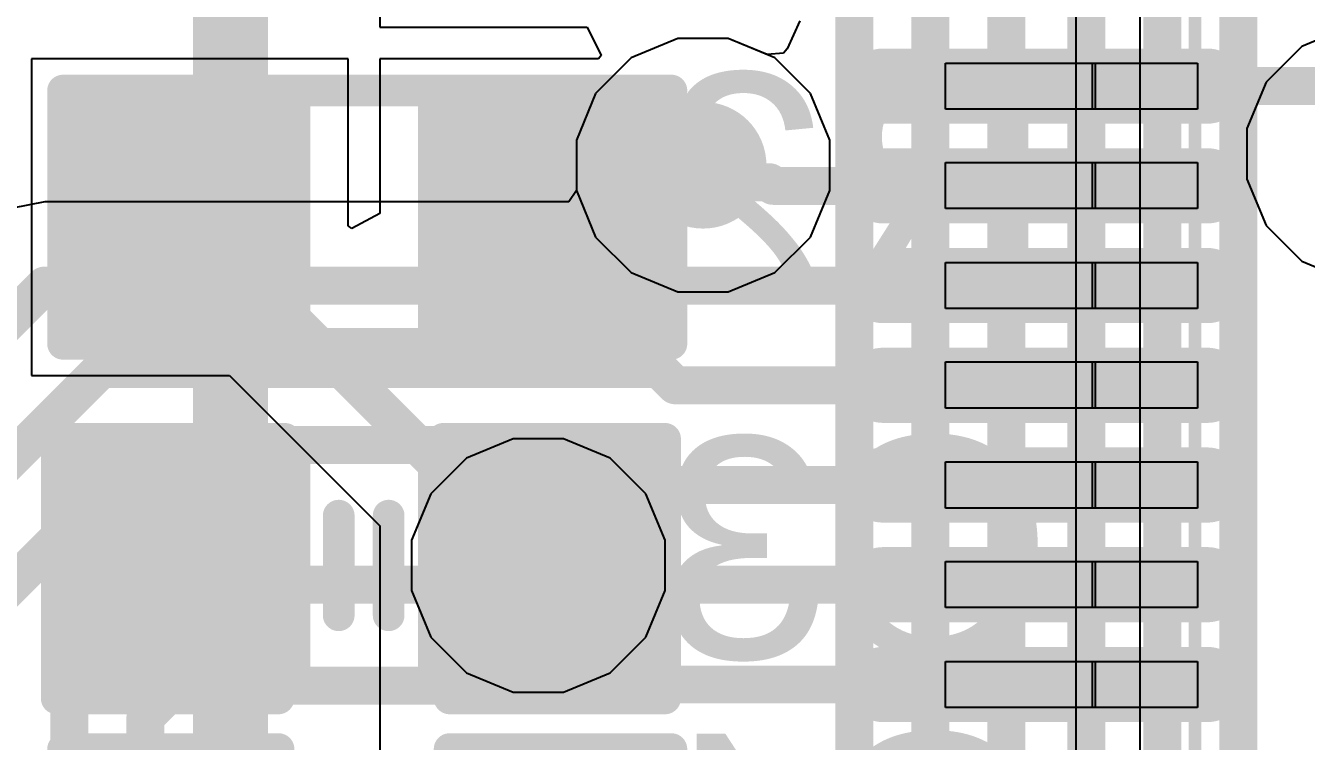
# Model space of a CAD drawing. Header units: inches. Extents: x -1 to 1.07, y -0.9 to 1.08.
# Drawn here: x -0.7209 to -0.5188, y -0.0428 to 0.0703 of the extents above; entities that cross this region are included whole.
import ezdxf

# ---------------------------------------------------------------- set-up
doc = ezdxf.new("R2010")
doc.units = ezdxf.units.IN
doc.header["$MEASUREMENT"] = 0
for name, color, linetype in [('BottomLayer', 5, 'Continuous'), ('BottomOverlay', 54, 'Continuous'), ('BottomPaste', 16, 'Continuous'), ('BottomSolder', 6, 'Continuous'), ('Mechanical15', 56, 'Continuous'), ('MidLayer1', 16, 'Continuous'), ('MidLayer2', 76, 'Continuous'), ('TopLayer', 1, 'Continuous'), ('TopOverlay', 2, 'Continuous'), ('TopPaste', 8, 'Continuous'), ('TopSolder', 216, 'Continuous'), ('ViaHoleLayer', 16, 'Continuous')]:
    doc.layers.add(name, color=color, linetype=linetype)
doc.styles.add('Arial', font='', dxfattribs={"height": 0.2})
doc.styles.get('Arial').set_extended_font_data('Arial')

# ---------------------------------------------------------------- blocks, each defined once
blk = doc.blocks.new('IC_V3S_22')
at = {"layer": 'TopLayer'}
h = blk.add_hatch(color=1, dxfattribs=at)
edge = h.paths.add_edge_path()
edge.add_arc((-0.31979, 0.2126), 0.003937, 90, 270)
edge.add_line((-0.31979, 0.208663), (-0.26861, 0.208663))
edge.add_arc((-0.26861, 0.2126), 0.003937, 270, 450)
edge.add_line((-0.26861, 0.216537), (-0.31979, 0.216537))
h = blk.add_hatch(color=1, dxfattribs=at)
edge = h.paths.add_edge_path()
edge.add_arc((-0.31979, 0.19685), 0.003937, 90, 270)
edge.add_line((-0.31979, 0.192913), (-0.26861, 0.192913))
edge.add_arc((-0.26861, 0.19685), 0.003937, 270, 450)
edge.add_line((-0.26861, 0.200787), (-0.31979, 0.200787))
h = blk.add_hatch(color=1, dxfattribs=at)
edge = h.paths.add_edge_path()
edge.add_arc((-0.31979, 0.1811), 0.003937, 90, 270)
edge.add_line((-0.31979, 0.177163), (-0.26861, 0.177163))
edge.add_arc((-0.26861, 0.1811), 0.003937, 270, 450)
edge.add_line((-0.26861, 0.185037), (-0.31979, 0.185037))
h = blk.add_hatch(color=1, dxfattribs=at)
edge = h.paths.add_edge_path()
edge.add_arc((-0.31979, 0.16535), 0.003937, 90, 270)
edge.add_line((-0.31979, 0.161413), (-0.26861, 0.161413))
edge.add_arc((-0.26861, 0.16535), 0.003937, 270, 450)
edge.add_line((-0.26861, 0.169287), (-0.31979, 0.169287))
h = blk.add_hatch(color=1, dxfattribs=at)
edge = h.paths.add_edge_path()
edge.add_arc((-0.31979, 0.1496), 0.003937, 90, 270)
edge.add_line((-0.31979, 0.145663), (-0.26861, 0.145663))
edge.add_arc((-0.26861, 0.1496), 0.003937, 270, 450)
edge.add_line((-0.26861, 0.153537), (-0.31979, 0.153537))
h = blk.add_hatch(color=1, dxfattribs=at)
edge = h.paths.add_edge_path()
edge.add_arc((-0.31979, 0.13386), 0.003937, 90, 270)
edge.add_line((-0.31979, 0.129923), (-0.26861, 0.129923))
edge.add_arc((-0.26861, 0.13386), 0.003937, 270, 450)
edge.add_line((-0.26861, 0.137797), (-0.31979, 0.137797))
h = blk.add_hatch(color=1, dxfattribs=at)
edge = h.paths.add_edge_path()
edge.add_arc((-0.31979, 0.1181), 0.003937, 90, 270)
edge.add_line((-0.31979, 0.114163), (-0.26861, 0.114163))
edge.add_arc((-0.26861, 0.1181), 0.003937, 270, 450)
edge.add_line((-0.26861, 0.122037), (-0.31979, 0.122037))
at = {"layer": 'TopPaste'}
h = blk.add_hatch(color=8, dxfattribs=at)
edge = h.paths.add_edge_path()
edge.add_arc((-0.31979, 0.2126), 0.003937, 90, 270)
edge.add_line((-0.31979, 0.208663), (-0.26861, 0.208663))
edge.add_arc((-0.26861, 0.2126), 0.003937, 270, 450)
edge.add_line((-0.26861, 0.216537), (-0.31979, 0.216537))
h = blk.add_hatch(color=8, dxfattribs=at)
edge = h.paths.add_edge_path()
edge.add_arc((-0.31979, 0.19685), 0.003937, 90, 270)
edge.add_line((-0.31979, 0.192913), (-0.26861, 0.192913))
edge.add_arc((-0.26861, 0.19685), 0.003937, 270, 450)
edge.add_line((-0.26861, 0.200787), (-0.31979, 0.200787))
h = blk.add_hatch(color=8, dxfattribs=at)
edge = h.paths.add_edge_path()
edge.add_arc((-0.31979, 0.1811), 0.003937, 90, 270)
edge.add_line((-0.31979, 0.177163), (-0.26861, 0.177163))
edge.add_arc((-0.26861, 0.1811), 0.003937, 270, 450)
edge.add_line((-0.26861, 0.185037), (-0.31979, 0.185037))
h = blk.add_hatch(color=8, dxfattribs=at)
edge = h.paths.add_edge_path()
edge.add_arc((-0.31979, 0.16535), 0.003937, 90, 270)
edge.add_line((-0.31979, 0.161413), (-0.26861, 0.161413))
edge.add_arc((-0.26861, 0.16535), 0.003937, 270, 450)
edge.add_line((-0.26861, 0.169287), (-0.31979, 0.169287))
h = blk.add_hatch(color=8, dxfattribs=at)
edge = h.paths.add_edge_path()
edge.add_arc((-0.31979, 0.1496), 0.003937, 90, 270)
edge.add_line((-0.31979, 0.145663), (-0.26861, 0.145663))
edge.add_arc((-0.26861, 0.1496), 0.003937, 270, 450)
edge.add_line((-0.26861, 0.153537), (-0.31979, 0.153537))
h = blk.add_hatch(color=8, dxfattribs=at)
edge = h.paths.add_edge_path()
edge.add_arc((-0.31979, 0.13386), 0.003937, 90, 270)
edge.add_line((-0.31979, 0.129923), (-0.26861, 0.129923))
edge.add_arc((-0.26861, 0.13386), 0.003937, 270, 450)
edge.add_line((-0.26861, 0.137797), (-0.31979, 0.137797))
h = blk.add_hatch(color=8, dxfattribs=at)
edge = h.paths.add_edge_path()
edge.add_arc((-0.31979, 0.1181), 0.003937, 90, 270)
edge.add_line((-0.31979, 0.114163), (-0.26861, 0.114163))
edge.add_arc((-0.26861, 0.1181), 0.003937, 270, 450)
edge.add_line((-0.26861, 0.122037), (-0.31979, 0.122037))
at = {"layer": 'TopSolder'}
h = blk.add_hatch(color=216, dxfattribs=at)
edge = h.paths.add_edge_path()
edge.add_arc((-0.31979, 0.2126), 0.005937, 90, 270)
edge.add_line((-0.31979, 0.206663), (-0.26861, 0.206663))
edge.add_arc((-0.26861, 0.2126), 0.005937, 270, 450)
edge.add_line((-0.26861, 0.218537), (-0.31979, 0.218537))
h = blk.add_hatch(color=216, dxfattribs=at)
edge = h.paths.add_edge_path()
edge.add_arc((-0.31979, 0.19685), 0.005937, 90, 270)
edge.add_line((-0.31979, 0.190913), (-0.26861, 0.190913))
edge.add_arc((-0.26861, 0.19685), 0.005937, 270, 450)
edge.add_line((-0.26861, 0.202787), (-0.31979, 0.202787))
h = blk.add_hatch(color=216, dxfattribs=at)
edge = h.paths.add_edge_path()
edge.add_arc((-0.31979, 0.1811), 0.005937, 90, 270)
edge.add_line((-0.31979, 0.175163), (-0.26861, 0.175163))
edge.add_arc((-0.26861, 0.1811), 0.005937, 270, 450)
edge.add_line((-0.26861, 0.187037), (-0.31979, 0.187037))
h = blk.add_hatch(color=216, dxfattribs=at)
edge = h.paths.add_edge_path()
edge.add_arc((-0.31979, 0.16535), 0.005937, 90, 270)
edge.add_line((-0.31979, 0.159413), (-0.26861, 0.159413))
edge.add_arc((-0.26861, 0.16535), 0.005937, 270, 450)
edge.add_line((-0.26861, 0.171287), (-0.31979, 0.171287))
h = blk.add_hatch(color=216, dxfattribs=at)
edge = h.paths.add_edge_path()
edge.add_arc((-0.31979, 0.1496), 0.005937, 90, 270)
edge.add_line((-0.31979, 0.143663), (-0.26861, 0.143663))
edge.add_arc((-0.26861, 0.1496), 0.005937, 270, 450)
edge.add_line((-0.26861, 0.155537), (-0.31979, 0.155537))
h = blk.add_hatch(color=216, dxfattribs=at)
edge = h.paths.add_edge_path()
edge.add_arc((-0.31979, 0.13386), 0.005937, 90, 270)
edge.add_line((-0.31979, 0.127923), (-0.26861, 0.127923))
edge.add_arc((-0.26861, 0.13386), 0.005937, 270, 450)
edge.add_line((-0.26861, 0.139797), (-0.31979, 0.139797))
h = blk.add_hatch(color=216, dxfattribs=at)
edge = h.paths.add_edge_path()
edge.add_arc((-0.31979, 0.1181), 0.005937, 90, 270)
edge.add_line((-0.31979, 0.112163), (-0.26861, 0.112163))
edge.add_arc((-0.26861, 0.1181), 0.005937, 270, 450)
edge.add_line((-0.26861, 0.124037), (-0.31979, 0.124037))
at = {"layer": 'Mechanical15'}
for p, q in [((-0.309961, 0.208958), (-0.309961, 0.216242)), ((-0.309961, 0.216242), (-0.286339, 0.216242)), ((-0.286732, 0.208958), (-0.286732, 0.216242)), ((-0.286732, 0.216242), (-0.270197, 0.216242)), ((-0.286339, 0.216242), (-0.286339, 0.208958)), ((-0.270197, 0.216242), (-0.270197, 0.208958)), ((-0.309961, 0.208958), (-0.309961, 0.208958)), ((-0.286339, 0.208958), (-0.309961, 0.208958)), ((-0.286732, 0.208958), (-0.286732, 0.208958)), ((-0.270197, 0.208958), (-0.286732, 0.208958)), ((-0.309961, 0.193258), (-0.309961, 0.200542)), ((-0.309961, 0.200542), (-0.286339, 0.200542)), ((-0.286732, 0.193258), (-0.286732, 0.200542)), ((-0.286732, 0.200542), (-0.270197, 0.200542)), ((-0.286339, 0.200542), (-0.286339, 0.193258)), ((-0.270197, 0.200542), (-0.270197, 0.193258)), ((-0.309961, 0.193258), (-0.309961, 0.193258)), ((-0.286339, 0.193258), (-0.309961, 0.193258)), ((-0.286732, 0.193258), (-0.286732, 0.193258)), ((-0.270197, 0.193258), (-0.286732, 0.193258)), ((-0.309961, 0.177458), (-0.309961, 0.184742)), ((-0.309961, 0.184742), (-0.286339, 0.184742)), ((-0.286732, 0.177458), (-0.286732, 0.184742)), ((-0.286732, 0.184742), (-0.270197, 0.184742)), ((-0.286339, 0.184742), (-0.286339, 0.177458)), ((-0.270197, 0.184742), (-0.270197, 0.177458)), ((-0.309961, 0.177458), (-0.309961, 0.177458)), ((-0.286339, 0.177458), (-0.309961, 0.177458)), ((-0.286732, 0.177458), (-0.286732, 0.177458)), ((-0.270197, 0.177458), (-0.286732, 0.177458)), ((-0.309961, 0.161758), (-0.309961, 0.169042)), ((-0.309961, 0.169042), (-0.286339, 0.169042)), ((-0.286732, 0.161758), (-0.286732, 0.169042)), ((-0.286732, 0.169042), (-0.270197, 0.169042)), ((-0.286339, 0.169042), (-0.286339, 0.161758)), ((-0.270197, 0.169042), (-0.270197, 0.161758)), ((-0.309961, 0.161758), (-0.309961, 0.161758)), ((-0.286339, 0.161758), (-0.309961, 0.161758)), ((-0.286732, 0.161758), (-0.286732, 0.161758)), ((-0.270197, 0.161758), (-0.286732, 0.161758)), ((-0.309961, 0.145958), (-0.309961, 0.153242)), ((-0.309961, 0.153242), (-0.286339, 0.153242)), ((-0.286732, 0.145958), (-0.286732, 0.153242)), ((-0.286732, 0.153242), (-0.270197, 0.153242)), ((-0.286339, 0.153242), (-0.286339, 0.145958)), ((-0.270197, 0.153242), (-0.270197, 0.145958)), ((-0.309961, 0.145958), (-0.309961, 0.145958)), ((-0.286339, 0.145958), (-0.309961, 0.145958)), ((-0.286732, 0.145958), (-0.286732, 0.145958)), ((-0.270197, 0.145958), (-0.286732, 0.145958)), ((-0.309961, 0.130258), (-0.309961, 0.137542)), ((-0.309961, 0.137542), (-0.286339, 0.137542)), ((-0.286732, 0.130258), (-0.286732, 0.137542)), ((-0.286732, 0.137542), (-0.270197, 0.137542)), ((-0.286339, 0.137542), (-0.286339, 0.130258)), ((-0.270197, 0.137542), (-0.270197, 0.130258)), ((-0.309961, 0.130258), (-0.309961, 0.130258)), ((-0.286339, 0.130258), (-0.309961, 0.130258)), ((-0.286732, 0.130258), (-0.286732, 0.130258)), ((-0.270197, 0.130258), (-0.286732, 0.130258)), ((-0.309961, 0.114458), (-0.309961, 0.121742)), ((-0.309961, 0.121742), (-0.286339, 0.121742)), ((-0.286732, 0.114458), (-0.286732, 0.121742)), ((-0.286732, 0.121742), (-0.270197, 0.121742)), ((-0.286339, 0.121742), (-0.286339, 0.114458)), ((-0.270197, 0.121742), (-0.270197, 0.114458)), ((-0.309961, 0.114458), (-0.309961, 0.114458)), ((-0.286339, 0.114458), (-0.309961, 0.114458)), ((-0.286732, 0.114458), (-0.286732, 0.114458)), ((-0.270197, 0.114458), (-0.286732, 0.114458))]:
    blk.add_line(p, q, dxfattribs=at)
blk.add_lwpolyline([(-0.270591, -0.275591, 0.002, 0.002, 0), (-0.270591, 0.275591, 0.002, 0.002, 0)], format="xyseb", dxfattribs=at)
blk = doc.blocks.new('R0603_S_B_64')
at = {"layer": 'BottomLayer'}
for points in [[(-0.015, 0.015), (0.015, 0.015), (0.015, -0.015), (-0.015, -0.015)], [(0.04, 0.015), (0.07, 0.015), (0.07, -0.015), (0.04, -0.015)]]:
    blk.add_hatch(color=5, dxfattribs=at).paths.add_polyline_path(points)
at = {"layer": 'BottomPaste'}
for points in [[(-0.015, 0.015), (0.015, 0.015), (0.015, -0.015), (-0.015, -0.015)], [(0.04, 0.015), (0.07, 0.015), (0.07, -0.015), (0.04, -0.015)]]:
    blk.add_hatch(color=16, dxfattribs=at).paths.add_polyline_path(points)
at = {"layer": 'BottomSolder'}
for points in [[(-0.019, 0.019), (0.019, 0.019), (0.019, -0.019), (-0.019, -0.019)], [(0.036, 0.019), (0.074, 0.019), (0.074, -0.019), (0.036, -0.019)]]:
    blk.add_hatch(color=6, dxfattribs=at).paths.add_polyline_path(points)
at = {"layer": 'BottomOverlay'}
for points in [[(0.075, 0.02, 0.005, 0.005, 0), (-0.021, 0.02, 0.005, 0.005, 0)], [(-0.021, 0.02, 0.005, 0.005, 0), (-0.021, 0.009, 0.005, 0.005, 0)], [(0.075, 0.02, 0.005, 0.005, 0), (0.075, 0.01, 0.005, 0.005, 0)], [(0.075, 0.01, 0.005, 0.005, 0), (0.075, -0.02, 0.005, 0.005, 0)], [(-0.021, -0.018, 0.005, 0.005, 0), (-0.021, 0.009, 0.005, 0.005, 0)], [(0.075, -0.02, 0.005, 0.005, 0), (-0.021, -0.02, 0.005, 0.005, 0)]]:
    blk.add_lwpolyline(points, format="xyseb", dxfattribs=at)
for points in [[(-0.02225, 0.02, 0.0025, 0.0025, 1), (-0.01975, 0.02, 0.0025, 0.0025, 1)], [(-0.02225, 0.02, 0.0025, 0.0025, 1), (-0.01975, 0.02, 0.0025, 0.0025, 1)], [(0.07375, 0.02, 0.0025, 0.0025, 1), (0.07625, 0.02, 0.0025, 0.0025, 1)], [(0.07375, 0.02, 0.0025, 0.0025, 1), (0.07625, 0.02, 0.0025, 0.0025, 1)], [(0.07375, 0.01, 0.0025, 0.0025, 1), (0.07625, 0.01, 0.0025, 0.0025, 1)], [(0.07375, 0.01, 0.0025, 0.0025, 1), (0.07625, 0.01, 0.0025, 0.0025, 1)], [(-0.02225, 0.009, 0.0025, 0.0025, 1), (-0.01975, 0.009, 0.0025, 0.0025, 1)], [(-0.02225, 0.009, 0.0025, 0.0025, 1), (-0.01975, 0.009, 0.0025, 0.0025, 1)], [(-0.02225, -0.018, 0.0025, 0.0025, 1), (-0.01975, -0.018, 0.0025, 0.0025, 1)], [(-0.02225, -0.02, 0.0025, 0.0025, 1), (-0.01975, -0.02, 0.0025, 0.0025, 1)], [(0.07375, -0.02, 0.0025, 0.0025, 1), (0.07625, -0.02, 0.0025, 0.0025, 1)], [(0.07375, -0.02, 0.0025, 0.0025, 1), (0.07625, -0.02, 0.0025, 0.0025, 1)]]:
    blk.add_lwpolyline(points, format="xyseb", close=True, dxfattribs=at)
blk = doc.blocks.new('C0603_S_B_85')
at = {"layer": 'BottomLayer'}
for points in [[(-0.015, 0.015), (0.015, 0.015), (0.015, -0.015), (-0.015, -0.015)], [(0.04, 0.015), (0.07, 0.015), (0.07, -0.015), (0.04, -0.015)]]:
    blk.add_hatch(color=5, dxfattribs=at).paths.add_polyline_path(points)
at = {"layer": 'BottomPaste'}
for points in [[(-0.015, 0.015), (0.015, 0.015), (0.015, -0.015), (-0.015, -0.015)], [(0.04, 0.015), (0.07, 0.015), (0.07, -0.015), (0.04, -0.015)]]:
    blk.add_hatch(color=16, dxfattribs=at).paths.add_polyline_path(points)
at = {"layer": 'BottomSolder'}
for points in [[(-0.019, 0.019), (0.019, 0.019), (0.019, -0.019), (-0.019, -0.019)], [(0.036, 0.019), (0.074, 0.019), (0.074, -0.019), (0.036, -0.019)]]:
    blk.add_hatch(color=6, dxfattribs=at).paths.add_polyline_path(points)
at = {"layer": 'BottomOverlay'}
for points in [[(-0.02, 0.021, 0.005, 0.005, 0), (0.014, 0.021, 0.005, 0.005, 0)], [(-0.02, 0.01, 0.005, 0.005, 0), (-0.02, 0.021, 0.005, 0.005, 0)], [(0.041, 0.021, 0.005, 0.005, 0), (0.076, 0.021, 0.005, 0.005, 0)], [(0.076, 0.011, 0.005, 0.005, 0), (0.076, 0.021, 0.005, 0.005, 0)], [(-0.02, -0.02, 0.005, 0.005, 0), (-0.02, 0.01, 0.005, 0.005, 0)], [(0.076, -0.02, 0.005, 0.005, 0), (0.076, 0.011, 0.005, 0.005, 0)], [(0.02362, -0.00787, 0.005, 0.005, 0), (0.02362, 0.00787, 0.005, 0.005, 0)], [(0.0315, -0.00787, 0.005, 0.005, 0), (0.0315, 0.00787, 0.005, 0.005, 0)], [(-0.02, -0.02, 0.005, 0.005, 0), (0.015, -0.02, 0.005, 0.005, 0)], [(0.04, -0.02, 0.005, 0.005, 0), (0.076, -0.02, 0.005, 0.005, 0)]]:
    blk.add_lwpolyline(points, format="xyseb", dxfattribs=at)
for points in [[(-0.02125, 0.021, 0.0025, 0.0025, 1), (-0.01875, 0.021, 0.0025, 0.0025, 1)], [(-0.02125, 0.021, 0.0025, 0.0025, 1), (-0.01875, 0.021, 0.0025, 0.0025, 1)], [(0.01275, 0.021, 0.0025, 0.0025, 1), (0.01525, 0.021, 0.0025, 0.0025, 1)], [(0.03975, 0.021, 0.0025, 0.0025, 1), (0.04225, 0.021, 0.0025, 0.0025, 1)], [(0.07475, 0.021, 0.0025, 0.0025, 1), (0.07725, 0.021, 0.0025, 0.0025, 1)], [(0.07475, 0.021, 0.0025, 0.0025, 1), (0.07725, 0.021, 0.0025, 0.0025, 1)], [(-0.02125, 0.01, 0.0025, 0.0025, 1), (-0.01875, 0.01, 0.0025, 0.0025, 1)], [(-0.02125, 0.01, 0.0025, 0.0025, 1), (-0.01875, 0.01, 0.0025, 0.0025, 1)], [(0.07475, 0.011, 0.0025, 0.0025, 1), (0.07725, 0.011, 0.0025, 0.0025, 1)], [(0.07475, 0.011, 0.0025, 0.0025, 1), (0.07725, 0.011, 0.0025, 0.0025, 1)], [(0.02237, 0.00787, 0.0025, 0.0025, 1), (0.02487, 0.00787, 0.0025, 0.0025, 1)], [(0.03025, 0.00787, 0.0025, 0.0025, 1), (0.03275, 0.00787, 0.0025, 0.0025, 1)], [(0.02237, -0.00787, 0.0025, 0.0025, 1), (0.02487, -0.00787, 0.0025, 0.0025, 1)], [(0.03025, -0.00787, 0.0025, 0.0025, 1), (0.03275, -0.00787, 0.0025, 0.0025, 1)], [(-0.02125, -0.02, 0.0025, 0.0025, 1), (-0.01875, -0.02, 0.0025, 0.0025, 1)], [(-0.02125, -0.02, 0.0025, 0.0025, 1), (-0.01875, -0.02, 0.0025, 0.0025, 1)], [(0.01375, -0.02, 0.0025, 0.0025, 1), (0.01625, -0.02, 0.0025, 0.0025, 1)], [(0.03875, -0.02, 0.0025, 0.0025, 1), (0.04125, -0.02, 0.0025, 0.0025, 1)], [(0.07475, -0.02, 0.0025, 0.0025, 1), (0.07725, -0.02, 0.0025, 0.0025, 1)], [(0.07475, -0.02, 0.0025, 0.0025, 1), (0.07725, -0.02, 0.0025, 0.0025, 1)]]:
    blk.add_lwpolyline(points, format="xyseb", close=True, dxfattribs=at)
blk = doc.blocks.new('C0603_S_B_99')
at = {"layer": 'BottomLayer'}
for points in [[(-0.015, 0.015), (0.015, 0.015), (0.015, -0.015), (-0.015, -0.015)], [(0.04, 0.015), (0.07, 0.015), (0.07, -0.015), (0.04, -0.015)]]:
    blk.add_hatch(color=5, dxfattribs=at).paths.add_polyline_path(points)
at = {"layer": 'BottomPaste'}
for points in [[(-0.015, 0.015), (0.015, 0.015), (0.015, -0.015), (-0.015, -0.015)], [(0.04, 0.015), (0.07, 0.015), (0.07, -0.015), (0.04, -0.015)]]:
    blk.add_hatch(color=16, dxfattribs=at).paths.add_polyline_path(points)
at = {"layer": 'BottomSolder'}
for points in [[(-0.019, 0.019), (0.019, 0.019), (0.019, -0.019), (-0.019, -0.019)], [(0.036, 0.019), (0.074, 0.019), (0.074, -0.019), (0.036, -0.019)]]:
    blk.add_hatch(color=6, dxfattribs=at).paths.add_polyline_path(points)
at = {"layer": 'BottomOverlay'}
for points in [[(0.014, 0.021, 0.005, 0.005, 0), (-0.02, 0.021, 0.005, 0.005, 0)], [(-0.02, 0.021, 0.005, 0.005, 0), (-0.02, 0.01, 0.005, 0.005, 0)], [(0.076, 0.021, 0.005, 0.005, 0), (0.041, 0.021, 0.005, 0.005, 0)], [(0.076, 0.021, 0.005, 0.005, 0), (0.076, 0.011, 0.005, 0.005, 0)], [(-0.02, 0.01, 0.005, 0.005, 0), (-0.02, -0.02, 0.005, 0.005, 0)], [(0.076, 0.011, 0.005, 0.005, 0), (0.076, -0.02, 0.005, 0.005, 0)], [(0.02362, 0.00787, 0.005, 0.005, 0), (0.02362, -0.00787, 0.005, 0.005, 0)], [(0.0315, 0.00787, 0.005, 0.005, 0), (0.0315, -0.00787, 0.005, 0.005, 0)], [(0.015, -0.02, 0.005, 0.005, 0), (-0.02, -0.02, 0.005, 0.005, 0)], [(0.076, -0.02, 0.005, 0.005, 0), (0.04, -0.02, 0.005, 0.005, 0)]]:
    blk.add_lwpolyline(points, format="xyseb", dxfattribs=at)
for points in [[(-0.02125, 0.021, 0.0025, 0.0025, 1), (-0.01875, 0.021, 0.0025, 0.0025, 1)], [(-0.02125, 0.021, 0.0025, 0.0025, 1), (-0.01875, 0.021, 0.0025, 0.0025, 1)], [(0.01275, 0.021, 0.0025, 0.0025, 1), (0.01525, 0.021, 0.0025, 0.0025, 1)], [(0.03975, 0.021, 0.0025, 0.0025, 1), (0.04225, 0.021, 0.0025, 0.0025, 1)], [(0.07475, 0.021, 0.0025, 0.0025, 1), (0.07725, 0.021, 0.0025, 0.0025, 1)], [(0.07475, 0.021, 0.0025, 0.0025, 1), (0.07725, 0.021, 0.0025, 0.0025, 1)], [(-0.02125, 0.01, 0.0025, 0.0025, 1), (-0.01875, 0.01, 0.0025, 0.0025, 1)], [(-0.02125, 0.01, 0.0025, 0.0025, 1), (-0.01875, 0.01, 0.0025, 0.0025, 1)], [(0.07475, 0.011, 0.0025, 0.0025, 1), (0.07725, 0.011, 0.0025, 0.0025, 1)], [(0.07475, 0.011, 0.0025, 0.0025, 1), (0.07725, 0.011, 0.0025, 0.0025, 1)], [(0.02237, 0.00787, 0.0025, 0.0025, 1), (0.02487, 0.00787, 0.0025, 0.0025, 1)], [(0.03025, 0.00787, 0.0025, 0.0025, 1), (0.03275, 0.00787, 0.0025, 0.0025, 1)], [(0.02237, -0.00787, 0.0025, 0.0025, 1), (0.02487, -0.00787, 0.0025, 0.0025, 1)], [(0.03025, -0.00787, 0.0025, 0.0025, 1), (0.03275, -0.00787, 0.0025, 0.0025, 1)], [(-0.02125, -0.02, 0.0025, 0.0025, 1), (-0.01875, -0.02, 0.0025, 0.0025, 1)], [(-0.02125, -0.02, 0.0025, 0.0025, 1), (-0.01875, -0.02, 0.0025, 0.0025, 1)], [(0.01375, -0.02, 0.0025, 0.0025, 1), (0.01625, -0.02, 0.0025, 0.0025, 1)], [(0.03875, -0.02, 0.0025, 0.0025, 1), (0.04125, -0.02, 0.0025, 0.0025, 1)], [(0.07475, -0.02, 0.0025, 0.0025, 1), (0.07725, -0.02, 0.0025, 0.0025, 1)], [(0.07475, -0.02, 0.0025, 0.0025, 1), (0.07725, -0.02, 0.0025, 0.0025, 1)]]:
    blk.add_lwpolyline(points, format="xyseb", close=True, dxfattribs=at)

msp = doc.modelspace()

# ---------------------------------------------------------------- hatches: boundary and pattern name
at = {"layer": 'BottomLayer'}
h = msp.add_hatch(color=5, dxfattribs=at)
edge = h.paths.add_edge_path()
edge.add_arc((-0.614, 0.0482), 0.01, 0, 360)
h = msp.add_hatch(color=5, dxfattribs=at)
edge = h.paths.add_edge_path()
edge.add_arc((-0.64, -0.015), 0.01, 0, 360)
at = {"layer": 'MidLayer1'}
h = msp.add_hatch(color=16, dxfattribs=at)
edge = h.paths.add_edge_path()
edge.add_arc((-0.614, 0.0482), 0.01, 0, 360)
h = msp.add_hatch(color=16, dxfattribs=at)
edge = h.paths.add_edge_path()
edge.add_arc((-0.64, -0.015), 0.01, 0, 360)
at = {"layer": 'MidLayer2'}
h = msp.add_hatch(color=76, dxfattribs=at)
edge = h.paths.add_edge_path()
edge.add_arc((-0.614, 0.0482), 0.01, 0, 360)
h = msp.add_hatch(color=76, dxfattribs=at)
edge = h.paths.add_edge_path()
edge.add_arc((-0.64, -0.015), 0.01, 0, 360)
at = {"layer": 'TopLayer'}
h = msp.add_hatch(color=1, dxfattribs=at)
edge = h.paths.add_edge_path()
edge.add_arc((-0.614, 0.0482), 0.01, 0, 360)
h = msp.add_hatch(color=1, dxfattribs=at)
edge = h.paths.add_edge_path()
edge.add_arc((-0.64, -0.015), 0.01, 0, 360)
at = {"layer": 'ViaHoleLayer'}
h = msp.add_hatch(color=16, dxfattribs=at)
edge = h.paths.add_edge_path()
edge.add_arc((-0.614, 0.0482), 0.005, 0, 360)
h = msp.add_hatch(color=16, dxfattribs=at)
edge = h.paths.add_edge_path()
edge.add_arc((-0.64, -0.015), 0.005, 0, 360)

# ---------------------------------------------------------------- linework, layer by layer
at = {"layer": 'BottomLayer'}
for p, q in [((-0.665, 0.12), (-0.665, 0.07)), ((-0.665, 0.07), (-0.63231, 0.07)), ((-0.63231, 0.07), (-0.63009, 0.06552)), ((-0.67, 0.065), (-0.72, 0.065)), ((-0.72, 0.065), (-0.72, 0.015)), ((-0.67, 0.03862), (-0.67, 0.065)), ((-0.63048, 0.065), (-0.665, 0.065)), ((-0.665, 0.065), (-0.665, 0.04058)), ((-0.63009, 0.06552), (-0.63048, 0.065)), ((-0.665, 0.04058), (-0.66941, 0.03822)), ((-0.66941, 0.03822), (-0.67, 0.03862)), ((-0.72, 0.015), (-0.68875, 0.015)), ((-0.68875, 0.015), (-0.665, -0.00874)), ((-0.665, -0.00874), (-0.665, -0.04)), ((-0.665, -0.04), (-0.665, -0.09))]:
    msp.add_line(p, q, dxfattribs=at)
for points in [[(-0.52953, -0.39047, 0.006, 0.006, 0), (-0.52953, 0.61937, 0.006, 0.006, 0)], [(-0.54153, -0.41299, 0.006, 0.006, 0), (-0.54153, 0.6144, 0.006, 0.006, 0)], [(-0.55354, -0.43314, 0.006, 0.006, 0), (-0.55354, 0.59575, 0.006, 0.006, 0)], [(-0.56614, -0.45786, 0.006, 0.006, 0), (-0.56614, 0.57814, 0.006, 0.006, 0)], [(-0.57814, -0.41063, 0.006, 0.006, 0), (-0.57814, 0.56011, 0.006, 0.006, 0)], [(-0.59014, -0.40566, 0.006, 0.006, 0), (-0.59014, 0.55514, 0.006, 0.006, 0)], [(-0.64, 0.04, 0.006, 0.006, 0), (-0.6318, 0.0482, 0.006, 0.006, 0)], [(-0.6318, 0.0482, 0.006, 0.006, 0), (-0.614, 0.0482, 0.006, 0.006, 0)], [(-0.695, 0.04, 0.006, 0.006, 0), (-0.64, -0.015, 0.006, 0.006, 0)]]:
    msp.add_lwpolyline(points, format="xyseb", dxfattribs=at)
for points in [[(-0.6333, 0.0482, 0.003, 0.003, 1), (-0.6303, 0.0482, 0.003, 0.003, 1)], [(-0.6333, 0.0482, 0.003, 0.003, 1), (-0.6303, 0.0482, 0.003, 0.003, 1)], [(-0.6155, 0.0482, 0.003, 0.003, 1), (-0.6125, 0.0482, 0.003, 0.003, 1)], [(-0.6965, 0.04, 0.003, 0.003, 1), (-0.6935, 0.04, 0.003, 0.003, 1)], [(-0.6415, 0.04, 0.003, 0.003, 1), (-0.6385, 0.04, 0.003, 0.003, 1)], [(-0.6415, -0.015, 0.003, 0.003, 1), (-0.6385, -0.015, 0.003, 0.003, 1)]]:
    msp.add_lwpolyline(points, format="xyseb", close=True, dxfattribs=at)
at = {"layer": 'MidLayer1'}
for p, q in [((-0.51218, 0.07), (-0.51953, 0.06696)), ((-0.61798, 0.0682), (-0.62533, 0.06516)), ((-0.61002, 0.0682), (-0.61798, 0.0682)), ((-0.60267, 0.06516), (-0.61002, 0.0682)), ((-0.51953, 0.06696), (-0.52515, 0.06133)), ((-0.62533, 0.06516), (-0.63096, 0.05953)), ((-0.59704, 0.05953), (-0.60267, 0.06516)), ((-0.52515, 0.06133), (-0.5282, 0.05398)), ((-0.63096, 0.05953), (-0.634, 0.05218)), ((-0.594, 0.05218), (-0.59704, 0.05953)), ((-0.5282, 0.05398), (-0.5282, 0.04602)), ((-0.634, 0.05218), (-0.634, 0.04422)), ((-0.594, 0.04422), (-0.594, 0.05218)), ((-0.5282, 0.04602), (-0.52515, 0.03867)), ((-0.634, 0.04422), (-0.63096, 0.03687)), ((-0.59704, 0.03687), (-0.594, 0.04422)), ((-0.52515, 0.03867), (-0.51953, 0.03304)), ((-0.63096, 0.03687), (-0.62533, 0.03124)), ((-0.60267, 0.03124), (-0.59704, 0.03687)), ((-0.51953, 0.03304), (-0.51218, 0.03)), ((-0.62533, 0.03124), (-0.61798, 0.0282)), ((-0.61002, 0.0282), (-0.60267, 0.03124)), ((-0.61798, 0.0282), (-0.61002, 0.0282)), ((-0.64398, 0.005), (-0.65133, 0.00196)), ((-0.63602, 0.005), (-0.64398, 0.005)), ((-0.62867, 0.00196), (-0.63602, 0.005)), ((-0.65133, 0.00196), (-0.65696, -0.00367)), ((-0.62304, -0.00367), (-0.62867, 0.00196)), ((-0.65696, -0.00367), (-0.66, -0.01102)), ((-0.62, -0.01102), (-0.62304, -0.00367)), ((-0.66, -0.01102), (-0.66, -0.01898)), ((-0.62, -0.01898), (-0.62, -0.01102)), ((-0.66, -0.01898), (-0.65696, -0.02633)), ((-0.62304, -0.02633), (-0.62, -0.01898)), ((-0.65696, -0.02633), (-0.65133, -0.03196)), ((-0.62867, -0.03196), (-0.62304, -0.02633)), ((-0.65133, -0.03196), (-0.64398, -0.035)), ((-0.63602, -0.035), (-0.62867, -0.03196)), ((-0.64398, -0.035), (-0.63602, -0.035))]:
    msp.add_line(p, q, dxfattribs=at)
at = {"layer": 'MidLayer2'}
for p, q in [((-0.5552, 0.16), (-0.5552, -0.235)), ((-0.545, -0.235), (-0.545, 0.16)), ((-0.51218, 0.07), (-0.51953, 0.06696)), ((-0.61798, 0.0682), (-0.62533, 0.06516)), ((-0.61002, 0.0682), (-0.61798, 0.0682)), ((-0.60267, 0.06516), (-0.61002, 0.0682)), ((-0.51953, 0.06696), (-0.52515, 0.06133)), ((-0.62533, 0.06516), (-0.63096, 0.05953)), ((-0.59704, 0.05953), (-0.60267, 0.06516)), ((-0.52515, 0.06133), (-0.5282, 0.05398)), ((-0.63096, 0.05953), (-0.634, 0.05218)), ((-0.594, 0.05218), (-0.59704, 0.05953)), ((-0.5282, 0.05398), (-0.5282, 0.04602)), ((-0.634, 0.05218), (-0.634, 0.04422)), ((-0.594, 0.04422), (-0.594, 0.05218)), ((-0.5282, 0.04602), (-0.52515, 0.03867)), ((-0.634, 0.04422), (-0.63096, 0.03687)), ((-0.59704, 0.03687), (-0.594, 0.04422)), ((-0.52515, 0.03867), (-0.51953, 0.03304)), ((-0.63096, 0.03687), (-0.62533, 0.03124)), ((-0.60267, 0.03124), (-0.59704, 0.03687)), ((-0.51953, 0.03304), (-0.51218, 0.03)), ((-0.62533, 0.03124), (-0.61798, 0.0282)), ((-0.61002, 0.0282), (-0.60267, 0.03124)), ((-0.61798, 0.0282), (-0.61002, 0.0282))]:
    msp.add_line(p, q, dxfattribs=at)
at = {"layer": 'TopLayer'}
for p, q in [((-0.59872, 0.07101), (-0.60074, 0.06656)), ((-0.61798, 0.0682), (-0.62533, 0.06516)), ((-0.61002, 0.0682), (-0.61798, 0.0682)), ((-0.60391, 0.06567), (-0.61002, 0.0682)), ((-0.62533, 0.06516), (-0.63096, 0.05953)), ((-0.60132, 0.0659), (-0.60391, 0.06567)), ((-0.60074, 0.06656), (-0.60132, 0.0659)), ((-0.63096, 0.05953), (-0.634, 0.05218)), ((-0.634, 0.05218), (-0.634, 0.04422)), ((-0.7179, 0.04245), (-0.72297, 0.04145)), ((-0.63518, 0.04245), (-0.7179, 0.04245)), ((-0.634, 0.04422), (-0.63518, 0.04245))]:
    msp.add_line(p, q, dxfattribs=at)
for points in [[(-0.56, 0.0607, 0.006, 0.006, 0), (-0.5157, 0.0607, 0.006, 0.006, 0)], [(-0.614, 0.0482, 0.006, 0.006, 0), (-0.61132, 0.04552, 0.006, 0.006, 0)], [(-0.61132, 0.04552, 0.006, 0.006, 0), (-0.60353, 0.04552, 0.006, 0.006, 0)], [(-0.60353, 0.04552, 0.006, 0.006, 0), (-0.60296, 0.04495, 0.006, 0.006, 0)], [(-0.60296, 0.04495, 0.006, 0.006, 0), (-0.56, 0.04495, 0.006, 0.006, 0)], [(-0.752, -0.0049, 0.006, 0.006, 0), (-0.7179, 0.0292, 0.006, 0.006, 0)], [(-0.7179, 0.0292, 0.006, 0.006, 0), (-0.56, 0.0292, 0.006, 0.006, 0)], [(-0.74, -0.015, 0.006, 0.006, 0), (-0.709, 0.016, 0.006, 0.006, 0)], [(-0.709, 0.016, 0.006, 0.006, 0), (-0.62092, 0.016, 0.006, 0.006, 0)], [(-0.62092, 0.016, 0.006, 0.006, 0), (-0.61837, 0.01345, 0.006, 0.006, 0)], [(-0.61837, 0.01345, 0.006, 0.006, 0), (-0.56, 0.01345, 0.006, 0.006, 0)], [(-0.726, -0.021, 0.006, 0.006, 0), (-0.701, 0.004, 0.006, 0.006, 0)], [(-0.701, 0.004, 0.006, 0.006, 0), (-0.62589, 0.004, 0.006, 0.006, 0)], [(-0.62589, 0.004, 0.006, 0.006, 0), (-0.61959, -0.0023, 0.006, 0.006, 0)], [(-0.61959, -0.0023, 0.006, 0.006, 0), (-0.56, -0.0023, 0.006, 0.006, 0)], [(-0.64, -0.015, 0.006, 0.006, 0), (-0.63696, -0.01804, 0.006, 0.006, 0)], [(-0.714, -0.034, 0.006, 0.006, 0), (-0.69804, -0.01804, 0.006, 0.006, 0)], [(-0.69804, -0.01804, 0.006, 0.006, 0), (-0.63696, -0.01804, 0.006, 0.006, 0)], [(-0.63696, -0.01804, 0.006, 0.006, 0), (-0.6366, -0.01768, 0.006, 0.006, 0)], [(-0.6366, -0.01768, 0.006, 0.006, 0), (-0.63353, -0.01768, 0.006, 0.006, 0)], [(-0.63353, -0.01768, 0.006, 0.006, 0), (-0.63317, -0.01804, 0.006, 0.006, 0)], [(-0.63317, -0.01804, 0.006, 0.006, 0), (-0.56, -0.01804, 0.006, 0.006, 0)], [(-0.714, -0.12703, 0.006, 0.006, 0), (-0.714, -0.034, 0.006, 0.006, 0)], [(-0.702, -0.03897, 0.006, 0.006, 0), (-0.69703, -0.034, 0.006, 0.006, 0)], [(-0.69703, -0.034, 0.006, 0.006, 0), (-0.63213, -0.034, 0.006, 0.006, 0)], [(-0.63213, -0.034, 0.006, 0.006, 0), (-0.63193, -0.0338, 0.006, 0.006, 0)], [(-0.63193, -0.0338, 0.006, 0.006, 0), (-0.56, -0.0338, 0.006, 0.006, 0)], [(-0.702, -0.132, 0.006, 0.006, 0), (-0.702, -0.03897, 0.006, 0.006, 0)]]:
    msp.add_lwpolyline(points, format="xyseb", dxfattribs=at)
for points in [[(-0.5615, 0.0607, 0.003, 0.003, 1), (-0.5585, 0.0607, 0.003, 0.003, 1)], [(-0.6155, 0.0482, 0.003, 0.003, 1), (-0.6125, 0.0482, 0.003, 0.003, 1)], [(-0.61282, 0.04552, 0.003, 0.003, 1), (-0.60982, 0.04552, 0.003, 0.003, 1)], [(-0.61282, 0.04552, 0.003, 0.003, 1), (-0.60982, 0.04552, 0.003, 0.003, 1)], [(-0.60503, 0.04552, 0.003, 0.003, 1), (-0.60203, 0.04552, 0.003, 0.003, 1)], [(-0.60503, 0.04552, 0.003, 0.003, 1), (-0.60203, 0.04552, 0.003, 0.003, 1)], [(-0.60446, 0.04495, 0.003, 0.003, 1), (-0.60146, 0.04495, 0.003, 0.003, 1)], [(-0.60446, 0.04495, 0.003, 0.003, 1), (-0.60146, 0.04495, 0.003, 0.003, 1)], [(-0.5615, 0.04495, 0.003, 0.003, 1), (-0.5585, 0.04495, 0.003, 0.003, 1)], [(-0.7194, 0.0292, 0.003, 0.003, 1), (-0.7164, 0.0292, 0.003, 0.003, 1)], [(-0.7194, 0.0292, 0.003, 0.003, 1), (-0.7164, 0.0292, 0.003, 0.003, 1)], [(-0.5615, 0.0292, 0.003, 0.003, 1), (-0.5585, 0.0292, 0.003, 0.003, 1)], [(-0.7105, 0.016, 0.003, 0.003, 1), (-0.7075, 0.016, 0.003, 0.003, 1)], [(-0.7105, 0.016, 0.003, 0.003, 1), (-0.7075, 0.016, 0.003, 0.003, 1)], [(-0.62242, 0.016, 0.003, 0.003, 1), (-0.61942, 0.016, 0.003, 0.003, 1)], [(-0.62242, 0.016, 0.003, 0.003, 1), (-0.61942, 0.016, 0.003, 0.003, 1)], [(-0.61987, 0.01345, 0.003, 0.003, 1), (-0.61687, 0.01345, 0.003, 0.003, 1)], [(-0.61987, 0.01345, 0.003, 0.003, 1), (-0.61687, 0.01345, 0.003, 0.003, 1)], [(-0.5615, 0.01345, 0.003, 0.003, 1), (-0.5585, 0.01345, 0.003, 0.003, 1)], [(-0.7025, 0.004, 0.003, 0.003, 1), (-0.6995, 0.004, 0.003, 0.003, 1)], [(-0.7025, 0.004, 0.003, 0.003, 1), (-0.6995, 0.004, 0.003, 0.003, 1)], [(-0.62739, 0.004, 0.003, 0.003, 1), (-0.62439, 0.004, 0.003, 0.003, 1)], [(-0.62739, 0.004, 0.003, 0.003, 1), (-0.62439, 0.004, 0.003, 0.003, 1)], [(-0.62109, -0.0023, 0.003, 0.003, 1), (-0.61809, -0.0023, 0.003, 0.003, 1)], [(-0.62109, -0.0023, 0.003, 0.003, 1), (-0.61809, -0.0023, 0.003, 0.003, 1)], [(-0.5615, -0.0023, 0.003, 0.003, 1), (-0.5585, -0.0023, 0.003, 0.003, 1)], [(-0.6415, -0.015, 0.003, 0.003, 1), (-0.6385, -0.015, 0.003, 0.003, 1)], [(-0.69954, -0.01804, 0.003, 0.003, 1), (-0.69654, -0.01804, 0.003, 0.003, 1)], [(-0.69954, -0.01804, 0.003, 0.003, 1), (-0.69654, -0.01804, 0.003, 0.003, 1)], [(-0.63846, -0.01804, 0.003, 0.003, 1), (-0.63546, -0.01804, 0.003, 0.003, 1)], [(-0.63846, -0.01804, 0.003, 0.003, 1), (-0.63546, -0.01804, 0.003, 0.003, 1)], [(-0.63846, -0.01804, 0.003, 0.003, 1), (-0.63546, -0.01804, 0.003, 0.003, 1)], [(-0.6381, -0.01768, 0.003, 0.003, 1), (-0.6351, -0.01768, 0.003, 0.003, 1)], [(-0.6381, -0.01768, 0.003, 0.003, 1), (-0.6351, -0.01768, 0.003, 0.003, 1)], [(-0.63503, -0.01768, 0.003, 0.003, 1), (-0.63203, -0.01768, 0.003, 0.003, 1)], [(-0.63503, -0.01768, 0.003, 0.003, 1), (-0.63203, -0.01768, 0.003, 0.003, 1)], [(-0.63467, -0.01804, 0.003, 0.003, 1), (-0.63167, -0.01804, 0.003, 0.003, 1)], [(-0.63467, -0.01804, 0.003, 0.003, 1), (-0.63167, -0.01804, 0.003, 0.003, 1)], [(-0.5615, -0.01804, 0.003, 0.003, 1), (-0.5585, -0.01804, 0.003, 0.003, 1)], [(-0.7155, -0.034, 0.003, 0.003, 1), (-0.7125, -0.034, 0.003, 0.003, 1)], [(-0.7155, -0.034, 0.003, 0.003, 1), (-0.7125, -0.034, 0.003, 0.003, 1)], [(-0.69853, -0.034, 0.003, 0.003, 1), (-0.69553, -0.034, 0.003, 0.003, 1)], [(-0.69853, -0.034, 0.003, 0.003, 1), (-0.69553, -0.034, 0.003, 0.003, 1)], [(-0.63363, -0.034, 0.003, 0.003, 1), (-0.63063, -0.034, 0.003, 0.003, 1)], [(-0.63363, -0.034, 0.003, 0.003, 1), (-0.63063, -0.034, 0.003, 0.003, 1)], [(-0.63343, -0.0338, 0.003, 0.003, 1), (-0.63043, -0.0338, 0.003, 0.003, 1)], [(-0.63343, -0.0338, 0.003, 0.003, 1), (-0.63043, -0.0338, 0.003, 0.003, 1)], [(-0.5615, -0.0338, 0.003, 0.003, 1), (-0.5585, -0.0338, 0.003, 0.003, 1)], [(-0.7035, -0.03897, 0.003, 0.003, 1), (-0.7005, -0.03897, 0.003, 0.003, 1)], [(-0.7035, -0.03897, 0.003, 0.003, 1), (-0.7005, -0.03897, 0.003, 0.003, 1)]]:
    msp.add_lwpolyline(points, format="xyseb", close=True, dxfattribs=at)
at = {"layer": 'TopOverlay'}
msp.add_lwpolyline([(-0.68858, -0.3874, 0.01181, 0.01181, 0), (-0.68858, 0.11457, 0.01181, 0.01181, 0)], format="xyseb", dxfattribs=at)

# ---------------------------------------------------------------- block references
for name, p in [('IC_V3S_22', (-0.2658, -0.1519)), ('C0603_S_B_85', (-0.695, -0.065))]:
    msp.add_blockref(name, p)
at = {"rotation": 180}
for name, p in [('R0603_S_B_64', (-0.64, 0.04)), ('C0603_S_B_99', (-0.64, -0.015))]:
    msp.add_blockref(name, p, dxfattribs=at)

# ---------------------------------------------------------------- texts
at = {"layer": 'BottomOverlay', "style": 'Arial', "text_generation_flag": 2}
for s, p in [('R2', (-0.55866, 0.02776)), ('C30', (-0.5587, -0.02969)), ('C44', (-0.55868, -0.07654))]:
    msp.add_text(s, height=0.035, dxfattribs=at).set_placement(p)

doc.saveas('drawing.dxf')
